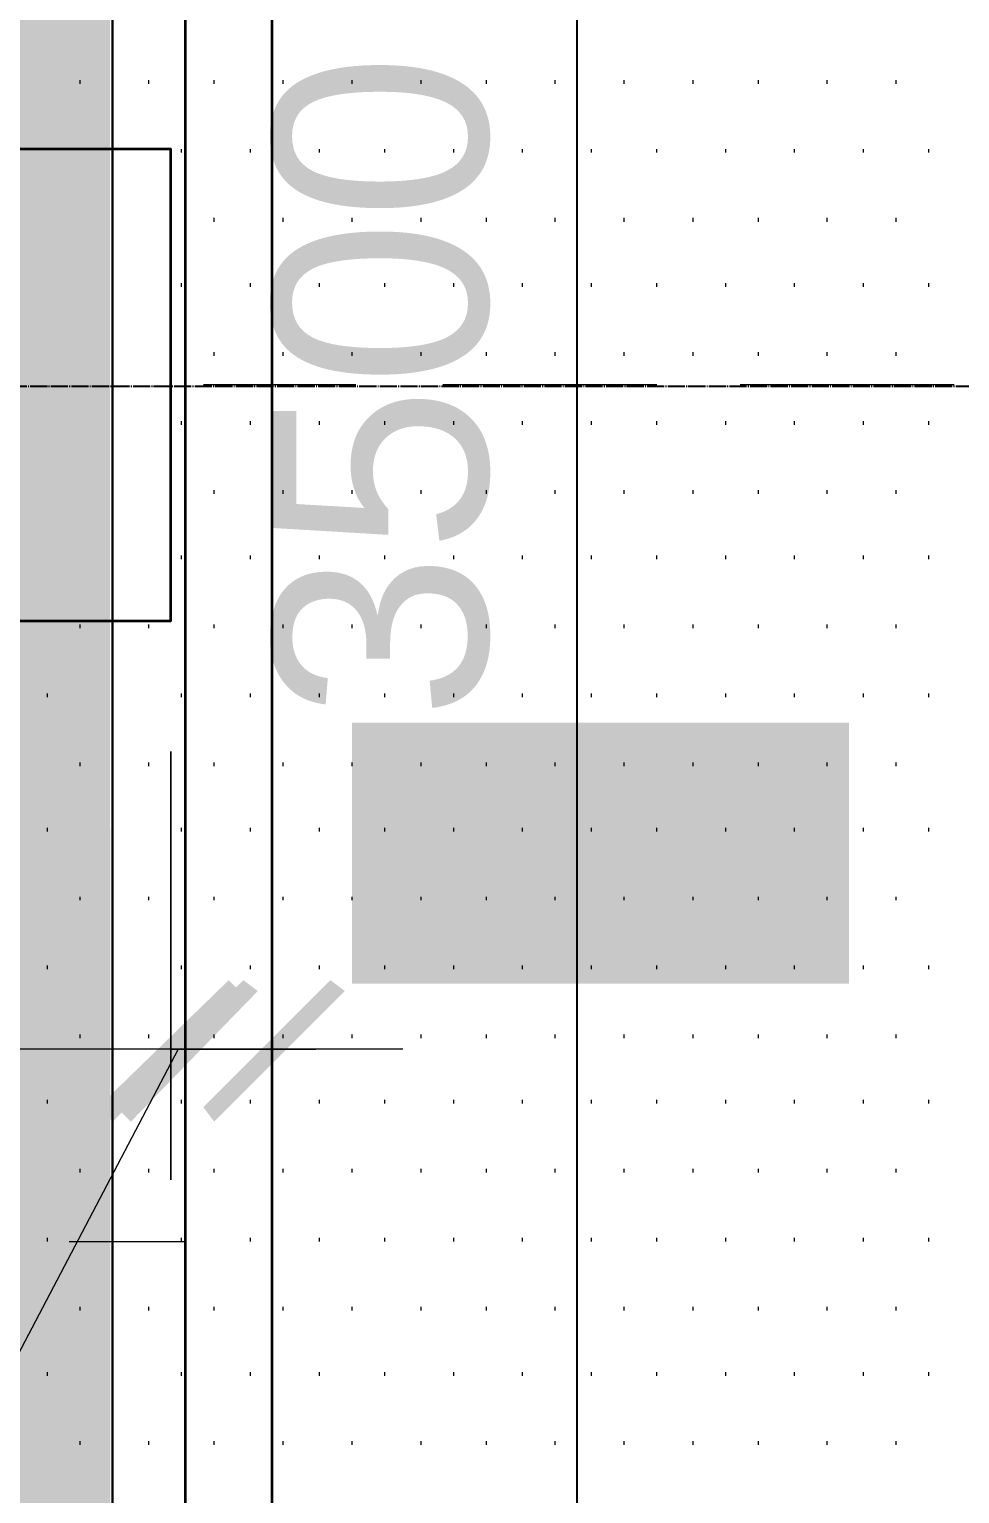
# Model space of a CAD drawing. Header units: millimetres. Extents: x -383313 to -161684, y -117025 to 99224.
# Drawn here: x -330323 to -329237, y -12874 to -11166 of the extents above; entities that cross this region are included whole.
import ezdxf

# ---------------------------------------------------------------- set-up
doc = ezdxf.new("R2010")
doc.units = ezdxf.units.MM
doc.header["$MEASUREMENT"] = 0
doc.linetypes.add('PS-GOST2.303 5', pattern=[24, 20, -1.5, 1, -1.5])
doc.layers.get('Defpoints').update_dxf_attribs({"color": 31})
for name, color, linetype in [('001__КОНСТРУКТИВ__размеры внутр.', 7, 'Continuous'), ('PDF_Geometry', 7, 'Continuous'), ('PDF_Solid Fills', 7, 'Continuous'), ('PS_Оси', 5, 'PS-GOST2.303 5')]:
    doc.layers.add(name, color=color, linetype=linetype)
doc.layers.add('001__КОНСТРУКТИВ__Стены наружные', color=7, linetype='Continuous', lineweight=30)
doc.styles.add('PSTUDIO', font='arial.ttf')
doc.dimstyles.new('PS_TICK', dxfattribs={"dimscale": 100, "dimtxt": 2.5, "dimasz": 1, "dimexe": 2, "dimexo": 2, "dimgap": 1, "dimtad": 1, "dimdec": 0, "dimzin": 0, "dimdsep": 46, "dimtxsty": 'PSTUDIO', "dimblk": 'ARCHTICK', "dimcen": 2, "dimdle": 1.5, "dimse1": 1, "dimse2": 1, "dimadec": 0, "dimazin": 0, "dimtfac": 1, "dimtdec": 0, "dimtix": 1, "dimtmove": 1, "dimatfit": 3, "dimldrblk": 'ARCHTICK', "dimfxl": 1, "dimtolj": 1, "dimtzin": 0, "dimarcsym": 0})

# ---------------------------------------------------------------- blocks, each defined once
blk = doc.blocks.new('_ArchTick')
at = {"color": 0, "linetype": 'ByBlock', "const_width": 0.15}
blk.add_lwpolyline([(-0.5, -0.5), (0.5, 0.5)], dxfattribs=at)
blk = doc.blocks.new('*D281')
at = {"layer": '001__КОНСТРУКТИВ__размеры внутр.', "color": 0, "lineweight": -2, "ltscale": 100, "transparency": 16777216}
blk.add_line((-336984.8, -5432.1), (-336984.8, -20232.4), dxfattribs=at)
at = {"layer": 'Defpoints', "color": 0, "ltscale": 100, "transparency": 16777216}
for p in [(-330226.1, -5582.1), (-336984.8, -20082.4), (-335014.1, -20082.4)]:
    blk.add_point(p, dxfattribs=at)
at = {"layer": '001__КОНСТРУКТИВ__размеры внутр.', "color": 0, "lineweight": -2, "ltscale": 100, "transparency": 16777216, "xscale": 100, "yscale": 100, "zscale": 100}
for p, rotation in [((-336984.8, -5582.1), 90), ((-336984.8, -20082.4), 270)]:
    blk.add_blockref('_ArchTick', p, dxfattribs=dict(at, rotation=rotation))
at = {"layer": '001__КОНСТРУКТИВ__размеры внутр.', "color": 0, "ltscale": 100, "transparency": 16777216, "insert": (-337212.4, -12832.2), "char_height": 250, "attachment_point": 5, "rotation": 90, "style": 'PSTUDIO'}
blk.add_mtext('\\A1;14500', dxfattribs=at)
blk = doc.blocks.new('*D286')
at = {"layer": '001__КОНСТРУКТИВ__размеры внутр.', "color": 0, "lineweight": -2, "ltscale": 100, "transparency": 16777216}
blk.add_line((-329684.2, -9682.1), (-329684.2, -13482.1), dxfattribs=at)
at = {"layer": 'Defpoints', "color": 0, "ltscale": 100, "transparency": 16777216}
for p in [(-330226.1, -9832.1), (-330226.1, -13332.1), (-329684.2, -13332.1)]:
    blk.add_point(p, dxfattribs=at)
at = {"layer": '001__КОНСТРУКТИВ__размеры внутр.', "color": 0, "lineweight": -2, "ltscale": 100, "transparency": 16777216, "xscale": 100, "yscale": 100, "zscale": 100}
for p, rotation in [((-329684.2, -9832.1), 90), ((-329684.2, -13332.1), 270)]:
    blk.add_blockref('_ArchTick', p, dxfattribs=dict(at, rotation=rotation))
at = {"layer": '001__КОНСТРУКТИВ__размеры внутр.', "color": 0, "ltscale": 100, "transparency": 16777216, "insert": (-329911.9, -11582.1), "char_height": 250, "attachment_point": 5, "rotation": 90, "style": 'PSTUDIO'}
blk.add_mtext('\\A1;3500', dxfattribs=at)
blk = doc.blocks.new('A$Cf5759c35')
at = {"layer": 'PDF_Solid Fills'}
for points in [[(28634.1, 6265.3), (28612.9, 6265.3), (28608.7, 6261.1), (28604.5, 6256.9), (28600.2, 6248.4), (28596, 6244.2), (28591.8, 6239.9), (28587.5, 6231.5), (28583.3, 6231.5), (28574.8, 6227.2), (28570.6, 6223), (28566.4, 6218.8), (28557.9, 6214.5), (28600.2, 6210.3), (28600.2, 6015.6), (28634.1, 6015.6)], [(28795, 6265.3), (28795, 6265.3), (28769.6, 6265.3), (28765.3, 6261.1), (28761.1, 6261.1), (28752.6, 6256.9), (28748.4, 6252.6), (28748.4, 6252.6), (28744.2, 6248.4), (28739.9, 6239.9), (28795, 6239.9), (28795, 6239.9), (28803.4, 6239.9), (28807.7, 6239.9), (28816.1, 6235.7), (28820.4, 6231.5), (28824.6, 6227.2), (28828.8, 6218.8), (28828.8, 6218.8), (28833.1, 6214.5), (28833.1, 6210.3), (28837.3, 6206.1), (28837.3, 6201.8), (28837.3, 6197.6), (28841.5, 6189.1), (28841.5, 6180.7), (28841.5, 6176.4), (28841.5, 6168), (28841.5, 6159.5), (28841.5, 6146.8), (28841.5, 6138.3), (28841.5, 6138.3), (28841.5, 6125.6), (28841.5, 6117.2), (28841.5, 6108.7), (28841.5, 6100.2), (28841.5, 6096), (28841.5, 6087.5), (28837.3, 6079.1), (28837.3, 6074.8), (28837.3, 6070.6), (28833.1, 6066.4), (28833.1, 6062.1), (28828.8, 6057.9), (28828.8, 6053.7), (28824.6, 6049.4), (28816.1, 6045.2), (28811.9, 6041), (28807.7, 6036.7), (28799.2, 6036.7), (28795, 6036.7), (28739.9, 6032.5), (28744.2, 6028.3), (28748.4, 6024), (28752.6, 6019.8), (28761.1, 6019.8), (28765.3, 6015.6), (28773.8, 6015.6), (28778, 6011.3), (28786.5, 6011.3), (28795, 6011.3), (28795, 6011.3), (28803.4, 6011.3), (28807.7, 6011.3), (28816.1, 6015.6), (28820.4, 6015.6), (28828.8, 6019.8), (28833.1, 6024), (28837.3, 6024), (28841.5, 6028.3), (28845.8, 6032.5), (28850, 6036.7), (28854.2, 6041), (28858.5, 6049.4), (28858.5, 6053.7), (28862.7, 6062.1), (28866.9, 6066.4), (28866.9, 6070.6), (28866.9, 6074.8), (28871.2, 6079.1), (28871.2, 6087.5), (28871.2, 6091.8), (28871.2, 6100.2), (28875.4, 6108.7), (28875.4, 6112.9), (28875.4, 6121.4), (28875.4, 6129.9), (28875.4, 6138.3), (28875.4, 6142.6), (28875.4, 6151), (28875.4, 6159.5), (28875.4, 6168), (28875.4, 6172.2), (28871.2, 6180.7), (28871.2, 6184.9), (28871.2, 6193.4), (28871.2, 6197.6), (28866.9, 6206.1), (28866.9, 6210.3), (28862.7, 6218.8), (28858.5, 6223), (28858.5, 6231.5), (28854.2, 6235.7), (28854.2, 6235.7), (28850, 6239.9), (28845.8, 6244.2), (28841.5, 6252.6), (28833.1, 6256.9), (28828.8, 6256.9), (28828.8, 6261.1), (28820.4, 6261.1), (28816.1, 6265.3), (28807.7, 6265.3), (28799.2, 6265.3)], [(28989.7, 6265.3), (28989.7, 6265.3), (28964.3, 6265.3), (28960.1, 6261.1), (28955.8, 6261.1), (28947.4, 6256.9), (28943.1, 6252.6), (28943.1, 6252.6), (28938.9, 6248.4), (28934.7, 6239.9), (28989.7, 6239.9), (28989.7, 6239.9), (28998.2, 6239.9), (29002.4, 6239.9), (29010.9, 6235.7), (29015.1, 6231.5), (29019.3, 6227.2), (29023.6, 6218.8), (29023.6, 6218.8), (29027.8, 6214.5), (29027.8, 6210.3), (29032, 6206.1), (29032, 6201.8), (29032, 6197.6), (29036.3, 6189.1), (29036.3, 6180.7), (29036.3, 6176.4), (29036.3, 6168), (29036.3, 6159.5), (29036.3, 6146.8), (29036.3, 6138.3), (29036.3, 6138.3), (29036.3, 6125.6), (29036.3, 6117.2), (29036.3, 6108.7), (29036.3, 6100.2), (29036.3, 6096), (29036.3, 6087.5), (29032, 6079.1), (29032, 6074.8), (29032, 6070.6), (29027.8, 6066.4), (29027.8, 6062.1), (29023.6, 6057.9), (29023.6, 6053.7), (29019.3, 6049.4), (29010.9, 6045.2), (29006.6, 6041), (29002.4, 6036.7), (28993.9, 6036.7), (28989.7, 6036.7), (28934.7, 6032.5), (28938.9, 6028.3), (28943.1, 6024), (28947.4, 6019.8), (28955.8, 6019.8), (28960.1, 6015.6), (28968.5, 6015.6), (28972.8, 6011.3), (28981.2, 6011.3), (28989.7, 6011.3), (28989.7, 6011.3), (28998.2, 6011.3), (29002.4, 6011.3), (29010.9, 6015.6), (29015.1, 6015.6), (29023.6, 6019.8), (29027.8, 6024), (29032, 6024), (29036.3, 6028.3), (29040.5, 6032.5), (29044.7, 6036.7), (29049, 6041), (29053.2, 6049.4), (29053.2, 6053.7), (29057.4, 6062.1), (29061.7, 6066.4), (29061.7, 6070.6), (29061.7, 6074.8), (29065.9, 6079.1), (29065.9, 6087.5), (29065.9, 6091.8), (29065.9, 6100.2), (29070.1, 6108.7), (29070.1, 6112.9), (29070.1, 6121.4), (29070.1, 6129.9), (29070.1, 6138.3), (29070.1, 6142.6), (29070.1, 6151), (29070.1, 6159.5), (29070.1, 6168), (29070.1, 6172.2), (29065.9, 6180.7), (29065.9, 6184.9), (29065.9, 6193.4), (29065.9, 6197.6), (29061.7, 6206.1), (29061.7, 6210.3), (29057.4, 6218.8), (29053.2, 6223), (29053.2, 6231.5), (29049, 6235.7), (29049, 6235.7), (29044.7, 6239.9), (29040.5, 6244.2), (29036.3, 6252.6), (29027.8, 6256.9), (29023.6, 6256.9), (29023.6, 6261.1), (29015.1, 6261.1), (29010.9, 6265.3), (29002.4, 6265.3), (28993.9, 6265.3)], [(28739.9, 6239.9), (28735.7, 6235.7), (28731.5, 6231.5), (28727.2, 6223), (28723, 6218.8), (28723, 6210.3), (28718.8, 6210.3), (28718.8, 6201.8), (28718.8, 6197.6), (28714.5, 6189.1), (28714.5, 6184.9), (28714.5, 6176.4), (28714.5, 6172.2), (28714.5, 6163.7), (28714.5, 6155.3), (28710.3, 6146.8), (28710.3, 6138.3), (28710.3, 6134.1), (28710.3, 6125.6), (28714.5, 6117.2), (28714.5, 6108.7), (28714.5, 6100.2), (28714.5, 6091.8), (28714.5, 6087.5), (28718.8, 6079.1), (28718.8, 6074.8), (28723, 6066.4), (28723, 6062.1), (28727.2, 6057.9), (28727.2, 6049.4), (28731.5, 6045.2), (28735.7, 6041), (28735.7, 6036.7), (28739.9, 6032.5), (28795, 6036.7), (28790.7, 6036.7), (28786.5, 6036.7), (28778, 6041), (28773.8, 6041), (28769.6, 6045.2), (28761.1, 6049.4), (28756.9, 6057.9), (28756.9, 6057.9), (28756.9, 6062.1), (28752.6, 6066.4), (28752.6, 6070.6), (28748.4, 6074.8), (28748.4, 6083.3), (28748.4, 6087.5), (28744.2, 6096), (28744.2, 6104.5), (28744.2, 6112.9), (28744.2, 6121.4), (28744.2, 6129.9), (28744.2, 6138.3), (28744.2, 6146.8), (28744.2, 6155.3), (28744.2, 6163.7), (28744.2, 6172.2), (28744.2, 6180.7), (28748.4, 6184.9), (28748.4, 6193.4), (28748.4, 6197.6), (28752.6, 6206.1), (28752.6, 6210.3), (28756.9, 6214.5), (28756.9, 6218.8), (28761.1, 6223), (28765.3, 6227.2), (28769.6, 6231.5), (28773.8, 6235.7), (28778, 6239.9), (28786.5, 6239.9), (28795, 6239.9)], [(28934.7, 6239.9), (28930.4, 6235.7), (28926.2, 6231.5), (28922, 6223), (28917.7, 6218.8), (28917.7, 6210.3), (28913.5, 6210.3), (28913.5, 6201.8), (28913.5, 6197.6), (28909.3, 6189.1), (28909.3, 6184.9), (28909.3, 6176.4), (28909.3, 6172.2), (28909.3, 6163.7), (28909.3, 6155.3), (28905, 6146.8), (28905, 6138.3), (28905, 6134.1), (28905, 6125.6), (28909.3, 6117.2), (28909.3, 6108.7), (28909.3, 6100.2), (28909.3, 6091.8), (28909.3, 6087.5), (28913.5, 6079.1), (28913.5, 6074.8), (28917.7, 6066.4), (28917.7, 6062.1), (28922, 6057.9), (28922, 6049.4), (28926.2, 6045.2), (28930.4, 6041), (28930.4, 6036.7), (28934.7, 6032.5), (28989.7, 6036.7), (28985.5, 6036.7), (28981.2, 6036.7), (28972.8, 6041), (28968.5, 6041), (28964.3, 6045.2), (28955.8, 6049.4), (28951.6, 6057.9), (28951.6, 6057.9), (28951.6, 6062.1), (28947.4, 6066.4), (28947.4, 6070.6), (28943.1, 6074.8), (28943.1, 6083.3), (28943.1, 6087.5), (28938.9, 6096), (28938.9, 6104.5), (28938.9, 6112.9), (28938.9, 6121.4), (28938.9, 6129.9), (28938.9, 6138.3), (28938.9, 6146.8), (28938.9, 6155.3), (28938.9, 6163.7), (28938.9, 6172.2), (28938.9, 6180.7), (28943.1, 6184.9), (28943.1, 6193.4), (28943.1, 6197.6), (28947.4, 6206.1), (28947.4, 6210.3), (28951.6, 6214.5), (28951.6, 6218.8), (28955.8, 6223), (28960.1, 6227.2), (28964.3, 6231.5), (28968.5, 6235.7), (28972.8, 6239.9), (28981.2, 6239.9), (28989.7, 6239.9)], [(28557.9, 6214.5), (28553.7, 6210.3), (28549.4, 6206.1), (28541, 6201.8), (28541, 6172.2), (28541, 6176.4), (28549.4, 6176.4), (28553.7, 6180.7), (28557.9, 6180.7), (28566.4, 6184.9), (28574.8, 6189.1), (28574.8, 6189.1), (28579.1, 6193.4), (28587.5, 6197.6), (28591.8, 6201.8), (28596, 6206.1), (28600.2, 6210.3)]]:
    blk.add_hatch(color=8, dxfattribs=at).paths.add_polyline_path(points)
at = {"layer": 'PDF_Geometry', "color": 8, "lineweight": 35}
blk.add_lwpolyline([(38379.2, 12310.5), (28320.8, 12310.5), (28320.8, -7277.1), (28422.4, -7277.1), (28422.4, -3564.5), (28363.2, -3564.5), (28363.2, -1066.8), (28422.4, -1066.8), (28422.4, 2434.2), (28363.2, 2434.2), (28363.2, 4931.8), (28422.4, 4931.8), (28422.4, 8432.8), (28363.2, 8432.8), (28363.2, 10934.7), (28422.4, 10934.7), (28422.4, 12208.9), (38379.2, 12208.9)], dxfattribs=at)
at = {"layer": 'PDF_Geometry', "color": 8, "lineweight": 9}
for points in [[(28198.1, 7035.8), (28198.1, 7040)], [(28278.5, 7035.8), (28278.5, 7040)], [(28354.7, 7035.8), (28354.7, 7040)], [(28435.1, 7035.8), (28435.1, 7040)], [(28515.6, 7035.8), (28515.6, 7040)], [(28596, 7035.8), (28596, 7040)], [(28672.2, 7035.8), (28672.2, 7040)], [(28752.6, 7035.8), (28752.6, 7040)], [(28833.1, 7035.8), (28833.1, 7040)], [(28913.5, 7035.8), (28913.5, 7040)], [(28989.7, 7035.8), (28989.7, 7040)], [(29070.1, 7035.8), (29070.1, 7040)], [(29150.6, 7035.8), (29150.6, 7040)], [(28316.6, 6955.4), (28316.6, 6959.6)], [(28397, 6955.4), (28397, 6959.6)], [(28477.5, 6955.4), (28477.5, 6959.6)], [(28553.7, 6955.4), (28553.7, 6959.6)], [(28634.1, 6955.4), (28634.1, 6959.6)], [(28714.5, 6955.4), (28714.5, 6959.6)], [(28795, 6955.4), (28795, 6959.6)], [(28871.2, 6955.4), (28871.2, 6959.6)], [(28951.6, 6955.4), (28951.6, 6959.6)], [(29032, 6955.4), (29032, 6959.6)], [(29112.5, 6955.4), (29112.5, 6959.6)], [(29188.7, 6955.4), (29188.7, 6959.6)], [(28354.7, 6874.9), (28354.7, 6879.2)], [(28435.1, 6874.9), (28435.1, 6879.2)], [(28515.6, 6874.9), (28515.6, 6879.2)], [(28596, 6874.9), (28596, 6879.2)], [(28672.2, 6874.9), (28672.2, 6879.2)], [(28752.6, 6874.9), (28752.6, 6879.2)], [(28833.1, 6874.9), (28833.1, 6879.2)], [(28913.5, 6874.9), (28913.5, 6879.2)], [(28989.7, 6874.9), (28989.7, 6879.2)], [(29070.1, 6874.9), (29070.1, 6879.2)], [(29150.6, 6874.9), (29150.6, 6879.2)], [(28316.6, 6798.7), (28316.6, 6803)], [(28397, 6798.7), (28397, 6803)], [(28477.5, 6798.7), (28477.5, 6803)], [(28553.7, 6798.7), (28553.7, 6803)], [(28634.1, 6798.7), (28634.1, 6803)], [(28714.5, 6798.7), (28714.5, 6803)], [(28795, 6798.7), (28795, 6803)], [(28871.2, 6798.7), (28871.2, 6803)], [(28951.6, 6798.7), (28951.6, 6803)], [(29032, 6798.7), (29032, 6803)], [(29112.5, 6798.7), (29112.5, 6803)], [(29188.7, 6798.7), (29188.7, 6803)], [(28354.7, 6718.3), (28354.7, 6722.5)], [(28435.1, 6718.3), (28435.1, 6722.5)], [(28515.6, 6718.3), (28515.6, 6722.5)], [(28596, 6718.3), (28596, 6722.5)], [(28672.2, 6718.3), (28672.2, 6722.5)], [(28752.6, 6718.3), (28752.6, 6722.5)], [(28833.1, 6718.3), (28833.1, 6722.5)], [(28913.5, 6718.3), (28913.5, 6722.5)], [(28989.7, 6718.3), (28989.7, 6722.5)], [(29070.1, 6718.3), (29070.1, 6722.5)], [(29150.6, 6718.3), (29150.6, 6722.5)], [(28316.6, 6637.9), (28316.6, 6642.1)], [(28397, 6637.9), (28397, 6642.1)], [(28477.5, 6637.9), (28477.5, 6642.1)], [(28553.7, 6637.9), (28553.7, 6642.1)], [(28634.1, 6637.9), (28634.1, 6642.1)], [(28714.5, 6637.9), (28714.5, 6642.1)], [(28795, 6637.9), (28795, 6642.1)], [(28871.2, 6637.9), (28871.2, 6642.1)], [(28951.6, 6637.9), (28951.6, 6642.1)], [(29032, 6637.9), (29032, 6642.1)], [(29112.5, 6637.9), (29112.5, 6642.1)], [(29188.7, 6637.9), (29188.7, 6642.1)], [(28354.7, 6557.4), (28354.7, 6561.7)], [(28435.1, 6557.4), (28435.1, 6561.7)], [(28515.6, 6557.4), (28515.6, 6561.7)], [(28596, 6557.4), (28596, 6561.7)], [(28672.2, 6557.4), (28672.2, 6561.7)], [(28752.6, 6557.4), (28752.6, 6561.7)], [(28833.1, 6557.4), (28833.1, 6561.7)], [(28913.5, 6557.4), (28913.5, 6561.7)], [(28989.7, 6557.4), (28989.7, 6561.7)], [(29070.1, 6557.4), (29070.1, 6561.7)], [(29150.6, 6557.4), (29150.6, 6561.7)], [(28316.6, 6481.2), (28316.6, 6485.5)], [(28397, 6481.2), (28397, 6485.5)], [(28477.5, 6481.2), (28477.5, 6485.5)], [(28553.7, 6481.2), (28553.7, 6485.5)], [(28634.1, 6481.2), (28634.1, 6485.5)], [(28714.5, 6481.2), (28714.5, 6485.5)], [(28795, 6481.2), (28795, 6485.5)], [(28871.2, 6481.2), (28871.2, 6485.5)], [(28951.6, 6481.2), (28951.6, 6485.5)], [(29032, 6481.2), (29032, 6485.5)], [(29112.5, 6481.2), (29112.5, 6485.5)], [(29188.7, 6481.2), (29188.7, 6485.5)], [(28198.1, 6400.8), (28198.1, 6405)], [(28278.5, 6400.8), (28278.5, 6405)], [(28354.7, 6400.8), (28354.7, 6405)], [(28435.1, 6400.8), (28435.1, 6405)], [(28515.6, 6400.8), (28515.6, 6405)], [(28596, 6400.8), (28596, 6405)], [(28672.2, 6400.8), (28672.2, 6405)], [(28752.6, 6400.8), (28752.6, 6405)], [(28833.1, 6400.8), (28833.1, 6405)], [(28913.5, 6400.8), (28913.5, 6405)], [(28989.7, 6400.8), (28989.7, 6405)], [(29070.1, 6400.8), (29070.1, 6405)], [(29150.6, 6400.8), (29150.6, 6405)], [(28160, 6320.4), (28160, 6324.6)], [(28236.2, 6320.4), (28236.2, 6324.6)], [(28316.6, 6320.4), (28316.6, 6324.6)], [(28397, 6320.4), (28397, 6324.6)], [(28477.5, 6320.4), (28477.5, 6324.6)], [(28553.7, 6320.4), (28553.7, 6324.6)], [(28634.1, 6320.4), (28634.1, 6324.6)], [(28714.5, 6320.4), (28714.5, 6324.6)], [(28795, 6320.4), (28795, 6324.6)], [(28871.2, 6320.4), (28871.2, 6324.6)], [(28951.6, 6320.4), (28951.6, 6324.6)], [(29032, 6320.4), (29032, 6324.6)], [(29112.5, 6320.4), (29112.5, 6324.6)], [(29188.7, 6320.4), (29188.7, 6324.6)], [(28198.1, 6239.9), (28198.1, 6244.2)], [(28278.5, 6239.9), (28278.5, 6244.2)], [(28354.7, 6239.9), (28354.7, 6244.2)], [(28435.1, 6239.9), (28435.1, 6244.2)], [(28515.6, 6239.9), (28515.6, 6244.2)], [(28596, 6239.9), (28596, 6244.2)], [(28672.2, 6239.9), (28672.2, 6244.2)], [(28752.6, 6239.9), (28752.6, 6244.2)], [(28833.1, 6239.9), (28833.1, 6244.2)], [(28913.5, 6239.9), (28913.5, 6244.2)], [(28989.7, 6239.9), (28989.7, 6244.2)], [(29070.1, 6239.9), (29070.1, 6244.2)], [(29150.6, 6239.9), (29150.6, 6244.2)], [(28160, 6163.7), (28160, 6168)], [(28236.2, 6163.7), (28236.2, 6168)], [(28316.6, 6163.7), (28316.6, 6168)], [(28397, 6163.7), (28397, 6168)], [(28477.5, 6163.7), (28477.5, 6168)], [(28553.7, 6163.7), (28553.7, 6168)], [(28634.1, 6163.7), (28634.1, 6168)], [(28714.5, 6163.7), (28714.5, 6168)], [(28795, 6163.7), (28795, 6168)], [(28871.2, 6163.7), (28871.2, 6168)], [(28951.6, 6163.7), (28951.6, 6168)], [(29032, 6163.7), (29032, 6168)], [(29112.5, 6163.7), (29112.5, 6168)], [(29188.7, 6163.7), (29188.7, 6168)], [(28198.1, 6083.3), (28198.1, 6087.5)], [(28278.5, 6083.3), (28278.5, 6087.5)], [(28354.7, 6083.3), (28354.7, 6087.5)], [(28435.1, 6083.3), (28435.1, 6087.5)], [(28515.6, 6083.3), (28515.6, 6087.5)], [(28596, 6083.3), (28596, 6087.5)], [(28672.2, 6083.3), (28672.2, 6087.5)], [(28752.6, 6083.3), (28752.6, 6087.5)], [(28833.1, 6083.3), (28833.1, 6087.5)], [(28913.5, 6083.3), (28913.5, 6087.5)], [(28989.7, 6083.3), (28989.7, 6087.5)], [(29070.1, 6083.3), (29070.1, 6087.5)], [(29150.6, 6083.3), (29150.6, 6087.5)], [(28160, 6002.9), (28160, 6007.1)], [(28236.2, 6002.9), (28236.2, 6007.1)], [(28316.6, 6002.9), (28316.6, 6007.1)], [(28397, 6002.9), (28397, 6007.1)], [(28477.5, 6002.9), (28477.5, 6007.1)], [(28553.7, 6002.9), (28553.7, 6007.1)], [(28634.1, 6002.9), (28634.1, 6007.1)], [(28714.5, 6002.9), (28714.5, 6007.1)], [(28795, 6002.9), (28795, 6007.1)], [(28871.2, 6002.9), (28871.2, 6007.1)], [(28951.6, 6002.9), (28951.6, 6007.1)], [(29032, 6002.9), (29032, 6007.1)], [(29112.5, 6002.9), (29112.5, 6007.1)], [(29188.7, 6002.9), (29188.7, 6007.1)], [(28198.1, 5922.4), (28198.1, 5926.7)], [(28278.5, 5922.4), (28278.5, 5926.7)], [(28354.7, 5922.4), (28354.7, 5926.7)], [(28435.1, 5922.4), (28435.1, 5926.7)], [(28515.6, 5922.4), (28515.6, 5926.7)], [(28596, 5922.4), (28596, 5926.7)], [(28672.2, 5922.4), (28672.2, 5926.7)], [(28752.6, 5922.4), (28752.6, 5926.7)], [(28833.1, 5922.4), (28833.1, 5926.7)], [(28913.5, 5922.4), (28913.5, 5926.7)], [(28989.7, 5922.4), (28989.7, 5926.7)], [(29070.1, 5922.4), (29070.1, 5926.7)], [(29150.6, 5922.4), (29150.6, 5926.7)], [(28160, 5846.2), (28160, 5850.5)], [(28236.2, 5846.2), (28236.2, 5850.5)], [(28316.6, 5846.2), (28316.6, 5850.5)], [(28397, 5846.2), (28397, 5850.5)], [(28477.5, 5846.2), (28477.5, 5850.5)], [(28553.7, 5846.2), (28553.7, 5850.5)], [(28634.1, 5846.2), (28634.1, 5850.5)], [(28714.5, 5846.2), (28714.5, 5850.5)], [(28795, 5846.2), (28795, 5850.5)], [(28871.2, 5846.2), (28871.2, 5850.5)], [(28951.6, 5846.2), (28951.6, 5850.5)], [(29032, 5846.2), (29032, 5850.5)], [(29112.5, 5846.2), (29112.5, 5850.5)], [(29188.7, 5846.2), (29188.7, 5850.5)], [(28198.1, 5765.8), (28198.1, 5770)], [(28278.5, 5765.8), (28278.5, 5770)], [(28354.7, 5765.8), (28354.7, 5770)], [(28435.1, 5765.8), (28435.1, 5770)], [(28515.6, 5765.8), (28515.6, 5770)], [(28596, 5765.8), (28596, 5770)], [(28672.2, 5765.8), (28672.2, 5770)], [(28752.6, 5765.8), (28752.6, 5770)], [(28833.1, 5765.8), (28833.1, 5770)], [(28913.5, 5765.8), (28913.5, 5770)], [(28989.7, 5765.8), (28989.7, 5770)], [(29070.1, 5765.8), (29070.1, 5770)], [(29150.6, 5765.8), (29150.6, 5770)], [(28160, 5685.4), (28160, 5689.6)], [(28236.2, 5685.4), (28236.2, 5689.6)], [(28316.6, 5685.4), (28316.6, 5689.6)], [(28397, 5685.4), (28397, 5689.6)], [(28477.5, 5685.4), (28477.5, 5689.6)], [(28553.7, 5685.4), (28553.7, 5689.6)], [(28634.1, 5685.4), (28634.1, 5689.6)], [(28714.5, 5685.4), (28714.5, 5689.6)], [(28795, 5685.4), (28795, 5689.6)], [(28871.2, 5685.4), (28871.2, 5689.6)], [(28951.6, 5685.4), (28951.6, 5689.6)], [(29032, 5685.4), (29032, 5689.6)], [(29112.5, 5685.4), (29112.5, 5689.6)], [(29188.7, 5685.4), (29188.7, 5689.6)], [(28198.1, 5604.9), (28198.1, 5609.2)], [(28278.5, 5604.9), (28278.5, 5609.2)], [(28354.7, 5604.9), (28354.7, 5609.2)], [(28435.1, 5604.9), (28435.1, 5609.2)], [(28515.6, 5604.9), (28515.6, 5609.2)], [(28596, 5604.9), (28596, 5609.2)], [(28672.2, 5604.9), (28672.2, 5609.2)], [(28752.6, 5604.9), (28752.6, 5609.2)], [(28833.1, 5604.9), (28833.1, 5609.2)], [(28913.5, 5604.9), (28913.5, 5609.2)], [(28989.7, 5604.9), (28989.7, 5609.2)], [(29070.1, 5604.9), (29070.1, 5609.2)], [(29150.6, 5604.9), (29150.6, 5609.2)], [(28160, 5528.7), (28160, 5533)], [(28236.2, 5528.7), (28236.2, 5533)], [(28316.6, 5528.7), (28316.6, 5533)], [(28397, 5528.7), (28397, 5533)], [(28477.5, 5528.7), (28477.5, 5533)], [(28553.7, 5528.7), (28553.7, 5533)], [(28634.1, 5528.7), (28634.1, 5533)], [(28714.5, 5528.7), (28714.5, 5533)], [(28795, 5528.7), (28795, 5533)], [(28871.2, 5528.7), (28871.2, 5533)], [(28951.6, 5528.7), (28951.6, 5533)], [(29032, 5528.7), (29032, 5533)], [(29112.5, 5528.7), (29112.5, 5533)], [(29188.7, 5528.7), (29188.7, 5533)], [(28198.1, 5448.3), (28198.1, 5452.5)], [(28278.5, 5448.3), (28278.5, 5452.5)], [(28354.7, 5448.3), (28354.7, 5452.5)], [(28435.1, 5448.3), (28435.1, 5452.5)], [(28515.6, 5448.3), (28515.6, 5452.5)], [(28596, 5448.3), (28596, 5452.5)], [(28672.2, 5448.3), (28672.2, 5452.5)], [(28752.6, 5448.3), (28752.6, 5452.5)], [(28833.1, 5448.3), (28833.1, 5452.5)], [(28913.5, 5448.3), (28913.5, 5452.5)], [(28989.7, 5448.3), (28989.7, 5452.5)], [(29070.1, 5448.3), (29070.1, 5452.5)], [(29150.6, 5448.3), (29150.6, 5452.5)]]:
    blk.add_lwpolyline(points, dxfattribs=at)
at = {"layer": 'PDF_Geometry', "color": 8, "lineweight": 35}
blk.add_lwpolyline([(27592.7, 6409.3), (28303.9, 6409.3), (28303.9, 6959.6), (27592.7, 6959.6)], close=True, dxfattribs=at)
at = {"layer": 'PDF_Geometry', "color": 8, "lineweight": 13}
for points in [[(28519.8, 6684.4), (28342, 6684.4)], [(28871.2, 6684.4), (28621.4, 6684.4)], [(29218.3, 6684.4), (28968.5, 6684.4)], [(28422.4, 6256.9), (28422.4, 5757.3)], [(28452.1, 5909.7), (27444.5, 5909.7)], [(28312.4, 5909.7), (28049.9, 5410.2), (27486.9, 5410.2)], [(28303.9, 5909.7), (28151.5, 5909.7)], [(28574.8, 5909.7), (28422.4, 5909.7), (28320.8, 5909.7), (28172.7, 5909.7)], [(28320.8, 5909.7), (28303.9, 5909.7), (28320.8, 5909.7)], [(28320.8, 5909.7), (28473.2, 5909.7)], [(28185.4, 5685.4), (28320.8, 5685.4)]]:
    blk.add_lwpolyline(points, dxfattribs=at)
for points in [[(28303.9, 5757.3), (28303.9, 6256.9)], [(28320.8, 5757.3), (28320.8, 6256.9)]]:
    blk.add_lwpolyline(points, close=True, dxfattribs=at)
at = {"layer": 'PDF_Solid Fills', "color": 8, "lineweight": 13}
for points in [[(28515.6, 6290.7), (28515.6, 5985.9), (29095.5, 6290.7)], [(28515.6, 5985.9), (29095.5, 6290.7), (29095.5, 5985.9)], [(28219.2, 5842), (28236.2, 5825.1), (28371.6, 5990.2)], [(28219.2, 5842), (28236.2, 5825.1), (28371.6, 5990.2)], [(28236.2, 5825.1), (28371.6, 5990.2), (28384.3, 5977.5)], [(28236.2, 5825.1), (28371.6, 5990.2), (28384.3, 5977.5)], [(28240.4, 5842), (28257.3, 5825.1), (28388.6, 5990.2)], [(28388.6, 5990.2), (28257.3, 5825.1), (28240.4, 5842)], [(28257.3, 5825.1), (28388.6, 5990.2), (28405.5, 5977.5)], [(28405.5, 5977.5), (28388.6, 5990.2), (28257.3, 5825.1)], [(28490.2, 5990.2), (28354.7, 5825.1), (28342, 5842)], [(28507.1, 5977.5), (28490.2, 5990.2), (28354.7, 5825.1)]]:
    blk.add_solid(points, dxfattribs=at)

msp = doc.modelspace()

# ---------------------------------------------------------------- hatches: boundary and pattern name
at = {"lineweight": 30, "ltscale": 100}
h = msp.add_hatch(color=252, dxfattribs=at)
h.dxf.hatch_style = 1
h.paths.add_polyline_path([(-330229.22851, -9832.0977), (-330376.05882, -9832.0977), (-330376.05882, -13332.0977), (-330228.52413, -13332.0977)], flags=17)

# ---------------------------------------------------------------- linework, layer by layer
at = {"layer": '001__КОНСТРУКТИВ__Стены наружные', "color": 7, "linetype": 'Continuous', "flags": 128}
msp.add_lwpolyline([(-330376.05882, -9832.0977), (-330226.05882, -9832.0977), (-330226.05882, -13332.0977), (-330376.05882, -13332.0977)], dxfattribs=at)
at = {"layer": 'PS_Оси'}
msp.add_lwpolyline([(-359840.70678, -11582.0977), (-355014.05882, -11582.0977), (-350514.05882, -11582.0977), (-345514.05882, -11582.0977), (-340514.05882, -11582.0977), (-335514.05882, -11582.0977), (-330514.05882, -11582.0977), (-325514.05882, -11582.0977), (-320514.05882, -11582.0977), (-316483.98892, -11582.0977)], dxfattribs=at)

# ---------------------------------------------------------------- block references
at = {"ltscale": 100}
msp.add_blockref('A$Cf5759c35', (-358461.97282, -18264.93104), dxfattribs=at)

# ---------------------------------------------------------------- dimensions: what is measured, and where the dimension line sits
at = {"layer": '001__КОНСТРУКТИВ__размеры внутр.', "ltscale": 100}
for base, p1, p2, picture, middle in [((-336984.76537, -20082.3977), (-330226.05882, -5582.0977), (-335014.05882, -20082.3977), '*D281', (-337212.40862, -12832.2477)), ((-329684.20109, -13332.0977), (-330226.05882, -9832.0977), (-330226.05882, -13332.0977), '*D286', (-329911.9296, -11582.0977))]:
    dim = msp.add_linear_dim(base=base, p1=p1, p2=p2, angle=90, dimstyle='PS_TICK', dxfattribs=at)
    dim.commit()
    dim.dimension.update_dxf_attribs({"geometry": picture, "text_midpoint": middle})

doc.saveas('drawing.dxf')
